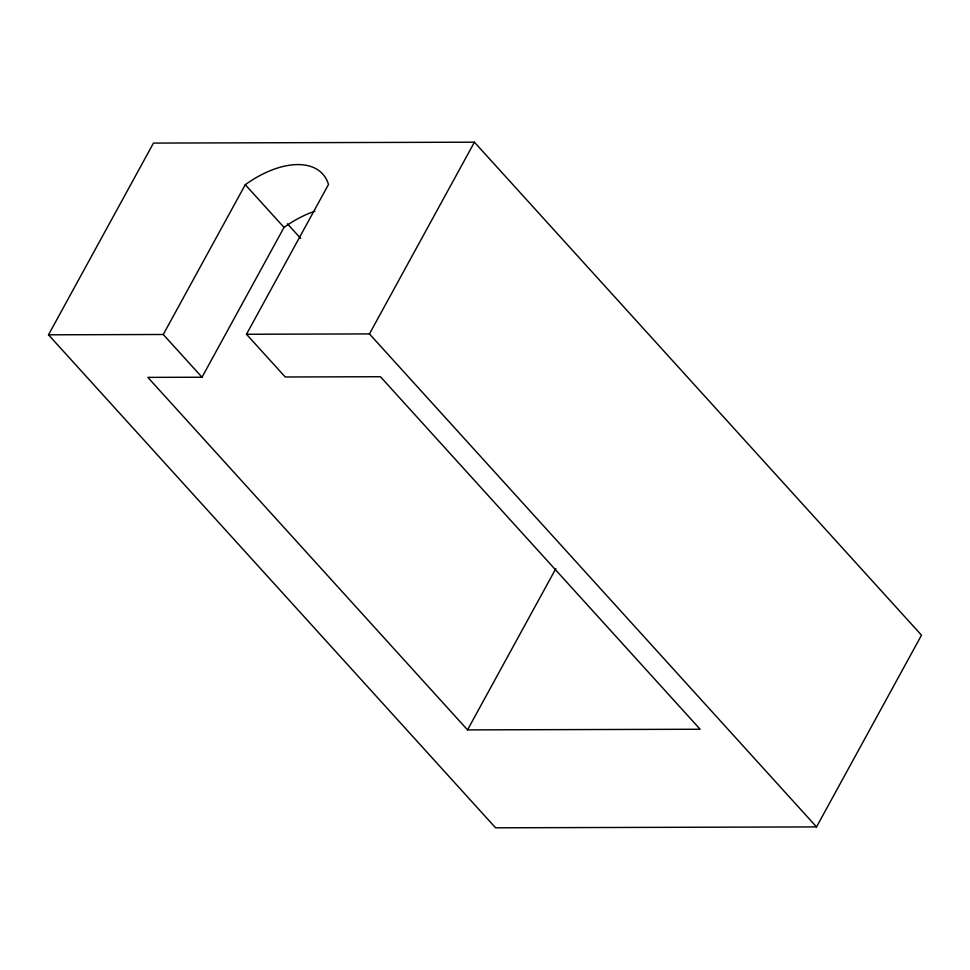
<?xml version="1.0" encoding="UTF-8"?>
<svg xmlns="http://www.w3.org/2000/svg" width="970" height="970" viewBox="0 0 970 970"><rect width="100%" height="100%" fill="white"/><g stroke="black" fill="none" stroke-linecap="round" stroke-linejoin="round"><path stroke-width="1.45" d="M48.5 334.82L153.466 143.087L474.415 142.19L921.5 635.18L816.534 826.913L495.585 827.81L48.5 334.82L163.263 334.492L202.015 377.221L284.028 227.416A80.595 45.032 -42.2 0 1 314.911 211.205M163.263 334.492L245.277 184.688A80.595 45.032 -42.2 0 1 328.503 184.458L246.477 334.262L285.228 376.99L380.434 376.724L700.122 729.246L467.54 729.889L147.852 377.378L202.015 377.221M246.477 334.262L369.449 333.922L474.415 142.19M467.54 729.889L555.858 568.578M287.435 223.815L300.676 238.414M245.277 184.688L284.028 227.416M369.449 333.922L816.534 826.913"/></g></svg>
